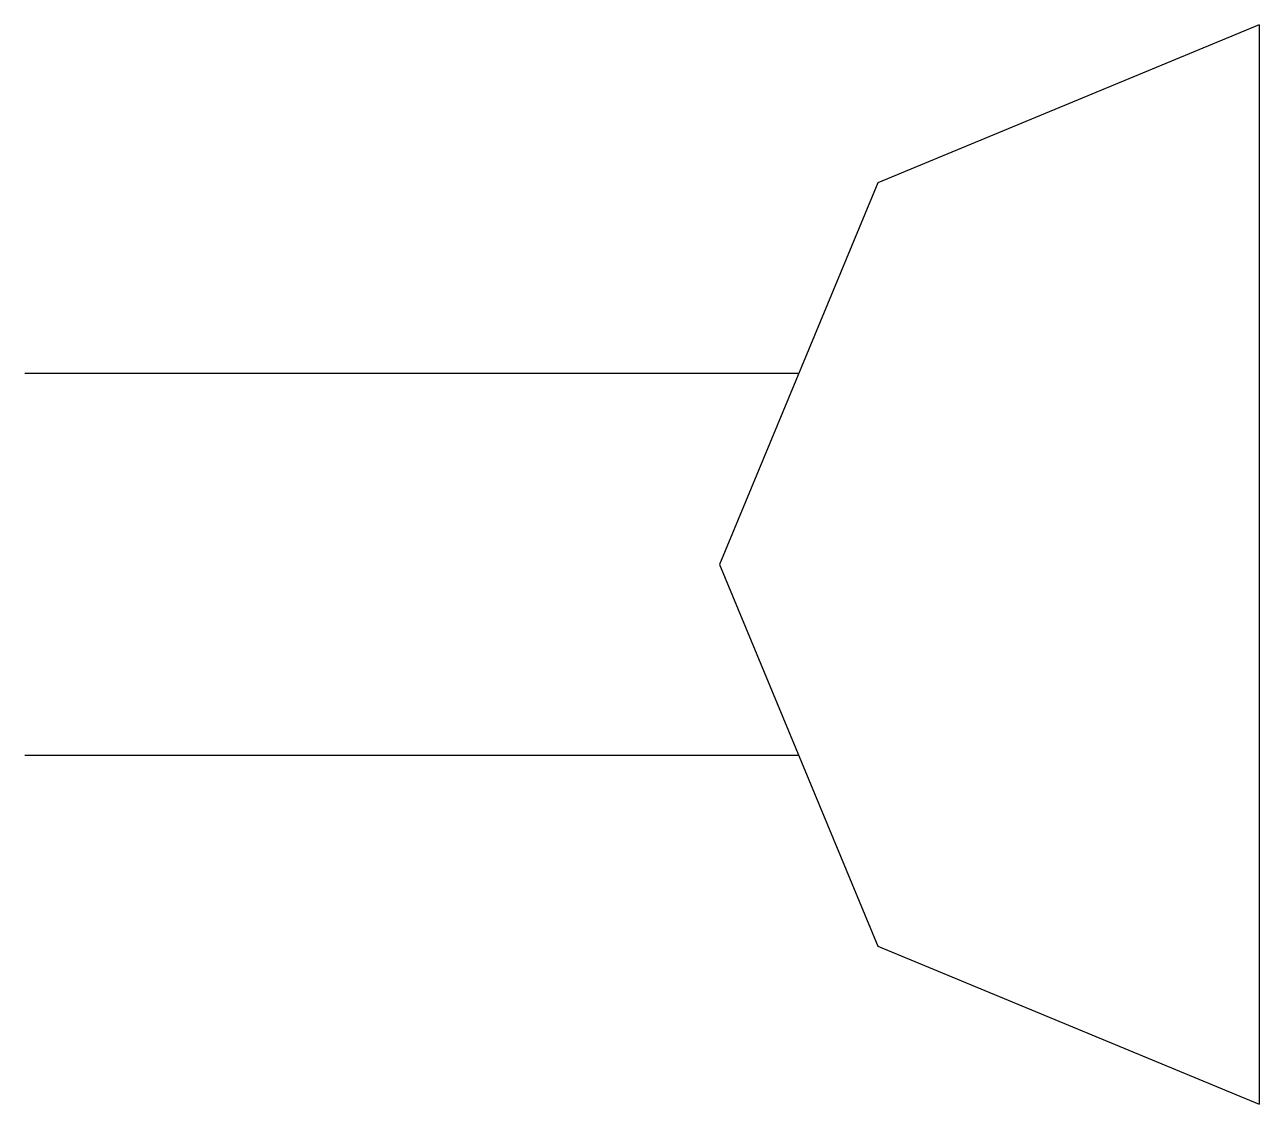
# Model space of a CAD drawing. Header units: inches. Extents: x 14.49 to 22.47, y 36.55 to 43.52.
import ezdxf

# ---------------------------------------------------------------- set-up
doc = ezdxf.new("R2010")
doc.units = ezdxf.units.IN
doc.header["$MEASUREMENT"] = 0

msp = doc.modelspace()

# ---------------------------------------------------------------- linework, layer by layer
at = {"color": 6}
for p, q in [((22.466, 43.519), (22.466, 36.5461)), ((19.4901, 41.2652), (14.4901, 41.2652)), ((19.4901, 38.7999), (14.4901, 38.7999))]:
    msp.add_line(p, q, dxfattribs=at)
msp.add_lwpolyline([(22.466, 43.519), (20.0007, 42.4978), (18.9795, 40.0326), (20.0007, 37.5673), (22.466, 36.5461)], dxfattribs=at)

doc.saveas('drawing.dxf')
